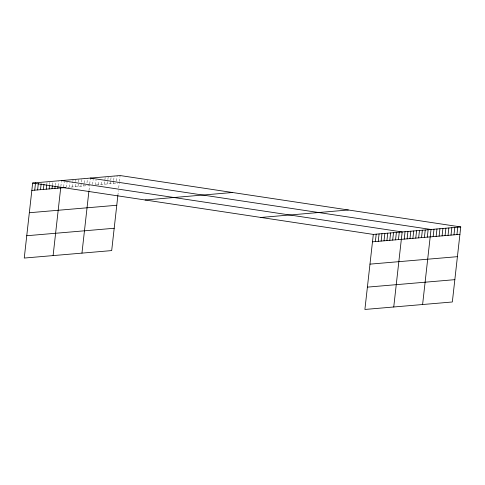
<?xml version="1.0" encoding="UTF-8"?>
<svg xmlns="http://www.w3.org/2000/svg" width="485" height="485" viewBox="0 0 485 485"><rect width="100%" height="100%" fill="white"/><g stroke="black" fill="none" stroke-linecap="round" stroke-linejoin="round"><path stroke-width="0.36" stroke-dasharray="2.42 1.82" d="M46.845 184.003L47.009 182.524M49.646 184.494L49.894 182.275M52.453 184.991L52.701 182.772M55.254 185.482L55.666 181.784M58.054 185.979L58.552 181.535M60.855 186.47L61.437 181.293M63.662 186.961L64.244 181.784M66.463 187.459L67.045 182.275M69.349 187.21L69.846 182.772M72.235 186.961L72.817 181.784M72.895 181.044L73.065 179.565M75.12 186.719L75.618 182.275M75.702 181.535L75.951 179.317M78.006 186.47L78.418 182.772M78.503 182.033L78.837 179.074M80.892 186.222L81.722 178.826M83.778 185.979L84.026 183.76M84.105 183.021L84.608 178.577M86.991 182.772L87.494 178.334M88.998 190.369L89.549 185.488L67.906 187.331M89.713 184.003L90.38 178.086M92.605 184.494L93.187 179.311M95.49 184.979L96.072 179.796M98.467 184.724L98.879 181.026M101.438 184.47L101.856 180.772M104.414 184.215L105.239 176.819M107.385 183.96L107.797 180.262M107.882 179.523L108.216 176.564M110.356 183.706L110.689 180.747M110.774 180.008L111.186 176.31M113.332 183.451L113.581 181.232M113.66 180.493L114.163 176.055M116.552 180.978L117.134 175.8M117.867 195.504L118.419 190.617M118.728 187.828L119.274 182.948M119.443 181.469L120.104 175.546M96.236 184.912L117.788 183.075"/><path stroke-width="0.73" d="M460.75 226.944L373.311 234.413L364.896 309.454L452.335 301.985L460.75 226.944L120.104 175.546L32.665 183.015L24.25 258.056L111.689 250.587L117.867 195.504M34.72 190.168L35.55 182.766M37.606 189.92L38.357 183.263M40.491 189.677L41.158 183.754M43.377 189.429L43.959 184.251M46.263 189.18L46.76 184.743M49.149 188.938L49.567 185.234M52.034 188.689L52.368 185.731M54.92 188.441L55.169 186.222M57.806 188.198L57.97 186.719M53.107 255.589L60.692 187.95M81.959 253.121L88.919 191.066M375.366 241.566L376.196 234.17M378.251 241.324L379.082 233.922M381.137 241.075L381.968 233.673M384.023 240.827L384.854 233.43M386.909 240.584L387.739 233.182M389.794 240.336L390.625 232.933M392.68 240.087L393.511 232.691M395.566 239.845L396.397 232.442M398.452 239.596L399.282 232.194M393.747 306.987L402.168 231.951L61.522 180.553M404.223 239.105L405.054 231.703M407.109 238.856L407.933 231.46M409.995 238.608L410.819 231.212M412.88 238.365L413.705 230.963M415.76 238.117L416.591 230.721M418.646 237.868L419.476 230.472M421.532 237.626L422.362 230.223M424.417 237.377L425.248 229.981M427.303 237.129L428.134 229.732M422.605 304.525L431.019 229.484L90.38 178.086M433.166 236.631L433.996 229.229M436.136 236.377L436.967 228.981M439.107 236.122L439.937 228.726M442.084 235.868L442.914 228.471M445.054 235.613L445.885 228.217M448.031 235.364L448.855 227.962M451.001 235.11L451.832 227.708M453.972 234.855L454.803 227.453M456.949 234.601L457.779 227.198M31.834 190.417L65.742 187.519M145.082 199.978L232.521 192.509M29.33 212.733L116.776 205.264M26.754 235.734L114.193 228.265M260.9 217.456L348.339 209.987M372.48 241.815L459.919 234.346M369.976 264.137L457.416 256.668M367.4 287.132L454.839 279.663M32.665 183.015L373.311 234.413"/></g></svg>
